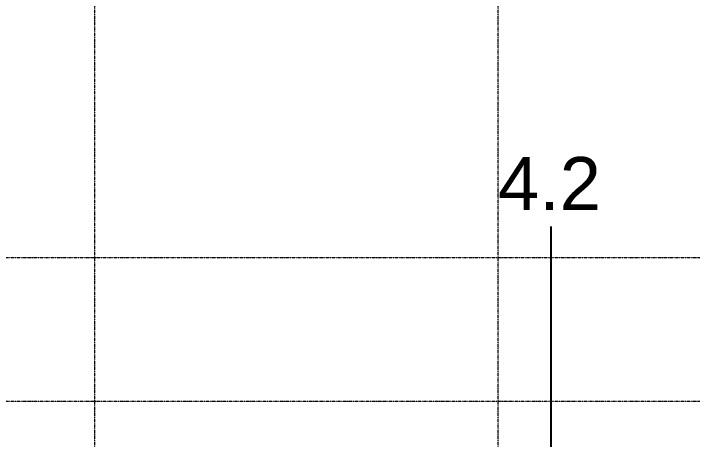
# Model space of a CAD drawing. Header units: millimetres. Extents: x -962357 to -591933, y -35273 to 59420.
# Drawn here: x -735576 to -716396, y 11122 to 23158 of the extents above; entities that cross this region are included whole.
import ezdxf

# ---------------------------------------------------------------- set-up
doc = ezdxf.new("R2010")
doc.units = ezdxf.units.MM
doc.linetypes.add('DPA_Grid _ Level 100', pattern=[10, 5.5, -1.6, 1.3, -1.6])
doc.layers.add('A-ROOM-IDEN', color=3, linetype='Continuous', lineweight=25)
doc.layers.add('S-GRID', color=251, linetype='Continuous', lineweight=9)
doc.styles.add('Arial_1', font='arial.ttf', dxfattribs={"height": 1500})

msp = doc.modelspace()

# ---------------------------------------------------------------- linework, layer by layer
at = {"layer": 'A-ROOM-IDEN'}
msp.add_line((-720386.9, 8044.3), (-720386.9, 17141.1), dxfattribs=at)
at = {"layer": 'S-GRID', "linetype": 'DPA_Grid _ Level 100'}
for p, q in [((-733280, -30741.3), (-733280, 54920.2)), ((-721880, -30741.3), (-721880, 54920.2)), ((-601518.7, 16253), (-954682, 16253)), ((-601518.7, 12195), (-957857, 12195))]:
    msp.add_line(p, q, dxfattribs=at)

# ---------------------------------------------------------------- texts
at = {"layer": 'A-ROOM-IDEN', "lineweight": 9, "insert": (-721891.9, 19102.9), "char_height": 1500, "width": 3607.594, "attachment_point": 1, "style": 'Arial_1'}
msp.add_mtext('4.2', dxfattribs=at)

doc.saveas('drawing.dxf')
